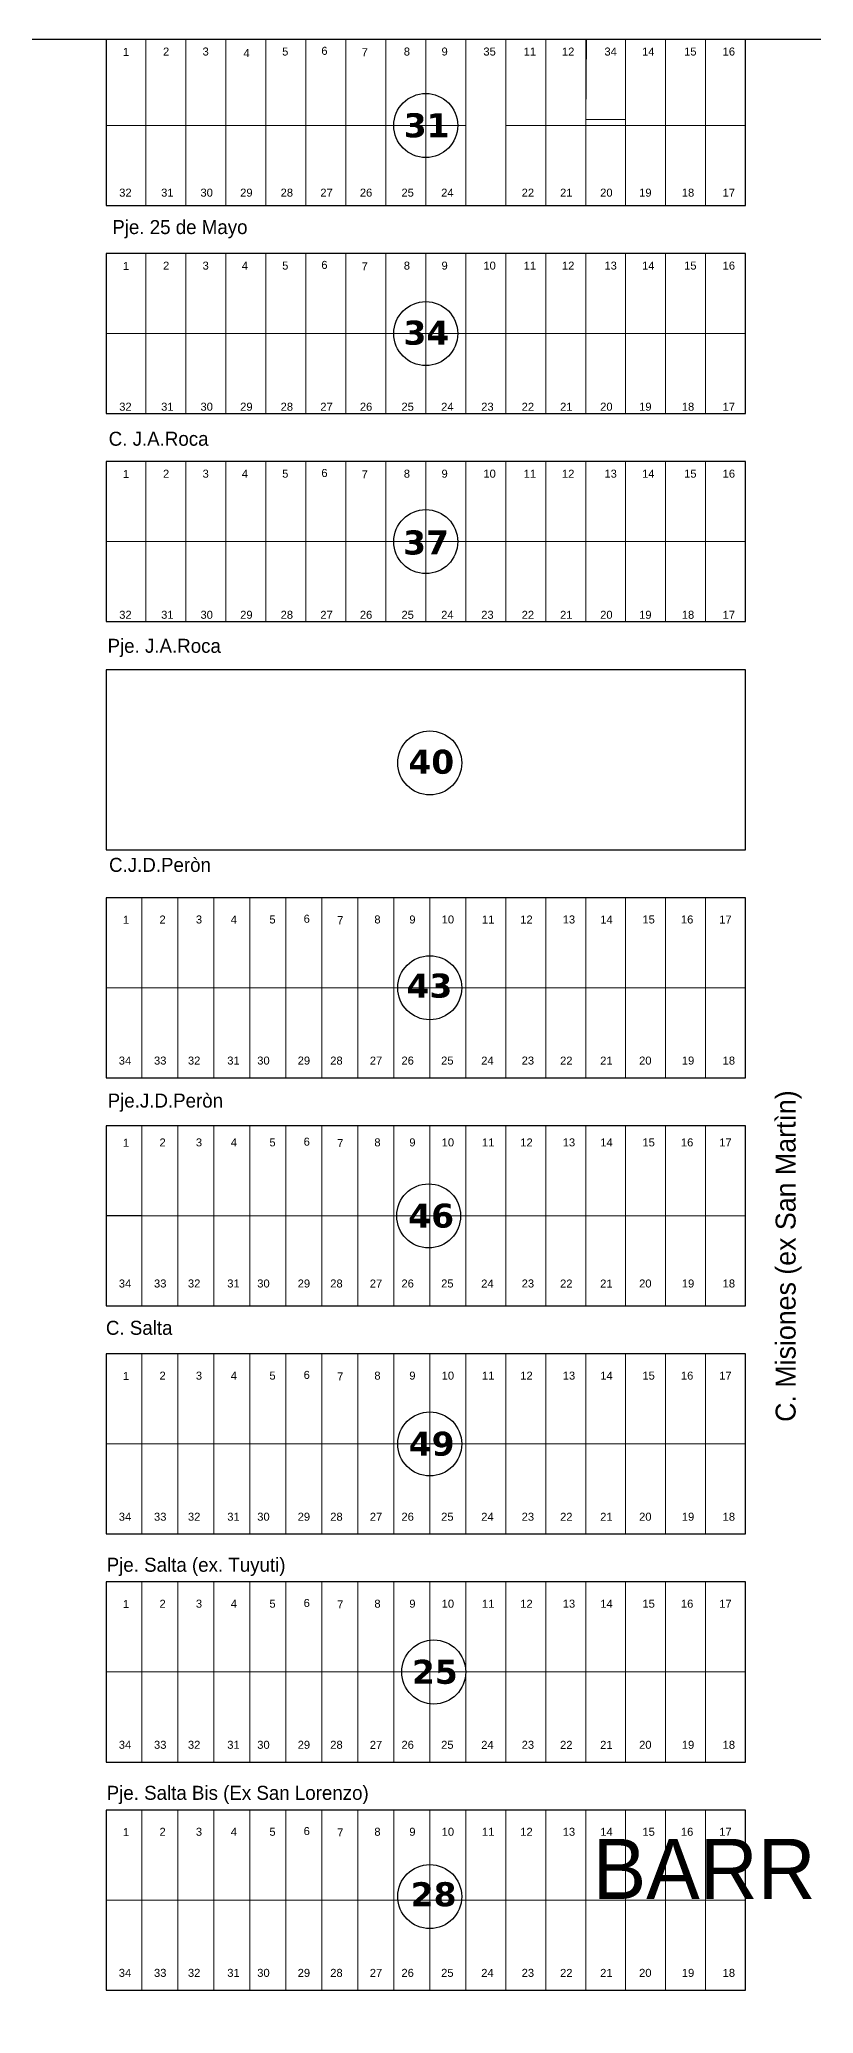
# Model space of a CAD drawing. Header units: millimetres. Extents: x 0 to 6558, y 60 to 10727.
# Drawn here: x 683.3 to 877, y 7906.8 to 8400.1 of the extents above; entities that cross this region are included whole.
import ezdxf

# ---------------------------------------------------------------- set-up
doc = ezdxf.new("R2010")
doc.units = ezdxf.units.MM
for name, color, linetype, lineweight in [('0 NOMBRE DE BARRIOS', 251, 'Continuous', 35), ('0 N° DE PARCELA', 255, 'Continuous', 25), ('0 SIG - PARCELAS', 252, 'Continuous', 18)]:
    doc.layers.add(name, color=color, linetype=linetype, lineweight=lineweight)
for name, color, linetype in [('0 NOMBRE DE CALLES', 255, 'Continuous'), ('0 N° DE MANZANA', 255, 'Continuous'), ('0 SIG - CHACRAS', 253, 'Continuous'), ('0 SIG - MANZANAS', 253, 'Continuous')]:
    doc.layers.add(name, color=color, linetype=linetype)
doc.styles.get("Standard").update_dxf_attribs({"font": 'arial.ttf'})
doc.styles.add('STYLE1', font='arial.ttf')

msp = doc.modelspace()

# ---------------------------------------------------------------- linework, layer by layer
at = {"layer": '0 N° DE MANZANA'}
for centre in [(779.979, 8378.605), (779.979, 8326.605), (779.979, 8274.605), (780.979, 8219.295), (780.979, 8163.105), (780.701, 8106.105), (780.979, 8049.105), (781.979, 7992.105), (780.979, 7935.977)]:
    msp.add_circle(centre, 8, dxfattribs=at)
at = {"layer": '0 SIG - CHACRAS'}
msp.add_lwpolyline([(199.979, 7425.105), (1179.979, 7425.105), (1179.979, 8400.105), (199.979, 8400.105)], close=True, dxfattribs=at)
at = {"layer": '0 SIG - MANZANAS'}
for p, q in [((859.979, 8400.105), (699.979, 8400.105)), ((708.979, 8106.105), (699.979, 8106.105)), ((708.979, 8106.105), (699.979, 8106.105))]:
    msp.add_line(p, q, dxfattribs=at)
for points in [[(859.979, 8400.105), (699.979, 8400.105), (699.979, 8358.605), (859.979, 8358.605)], [(699.979, 8306.605), (859.979, 8306.605), (859.979, 8346.605), (699.979, 8346.605)], [(699.979, 8254.605), (859.979, 8254.605), (859.979, 8294.605), (699.979, 8294.605)], [(699.979, 8197.605), (859.979, 8197.605), (859.979, 8242.605), (699.979, 8242.605)], [(699.979, 8140.605), (859.979, 8140.605), (859.979, 8185.605), (699.979, 8185.605)], [(699.979, 8083.605), (859.979, 8083.605), (859.979, 8128.605), (699.979, 8128.605)], [(699.979, 8026.605), (859.979, 8026.605), (859.979, 8071.605), (699.979, 8071.605)], [(699.979, 7969.605), (859.979, 7969.605), (859.979, 8014.605), (699.979, 8014.605)], [(699.979, 7912.605), (859.979, 7912.605), (859.979, 7957.605), (699.979, 7957.605)]]:
    msp.add_lwpolyline(points, close=True, dxfattribs=at)
at = {"layer": '0 SIG - PARCELAS'}
msp.add_line((699.979, 8106.105), (708.979, 8106.105), dxfattribs=at)
for points in [[(709.979, 8378.605), (699.979, 8378.605), (699.979, 8400.105), (709.979, 8400.105)], [(719.979, 8378.605), (709.979, 8378.605), (709.979, 8400.105), (719.979, 8400.105)], [(729.979, 8378.605), (719.979, 8378.605), (719.979, 8400.105), (729.979, 8400.105)], [(739.979, 8378.605), (729.979, 8378.605), (729.979, 8400.105), (739.979, 8400.105)], [(749.979, 8378.605), (739.979, 8378.605), (739.979, 8400.105), (749.979, 8400.105)], [(759.979, 8378.605), (749.979, 8378.605), (749.979, 8400.105), (759.979, 8400.105)], [(769.979, 8378.605), (759.979, 8378.605), (759.979, 8400.105), (769.979, 8400.105)], [(779.979, 8378.605), (769.979, 8378.605), (769.979, 8400.105), (779.979, 8400.105)], [(789.979, 8378.605), (779.979, 8378.605), (779.979, 8400.105), (789.979, 8400.105)], [(789.979, 8358.605), (799.979, 8358.605), (799.979, 8400.105), (789.979, 8400.105)], [(809.979, 8378.605), (799.979, 8378.605), (799.979, 8400.105), (809.979, 8400.105)], [(819.979, 8378.605), (809.979, 8378.605), (809.979, 8400.105), (819.979, 8400.105)], [(820.169, 8400.105), (829.979, 8400.105), (829.979, 8380.105), (819.979, 8380.105)], [(839.979, 8378.605), (829.979, 8378.605), (829.979, 8400.105), (839.979, 8400.105)], [(849.979, 8378.605), (839.979, 8378.605), (839.979, 8400.105), (849.979, 8400.105)], [(859.979, 8378.605), (849.979, 8378.605), (849.979, 8400.105), (859.979, 8400.105)], [(699.979, 8358.605), (709.979, 8358.605), (709.979, 8378.605), (699.979, 8378.605)], [(709.979, 8358.605), (719.979, 8358.605), (719.979, 8378.605), (709.979, 8378.605)], [(719.979, 8358.605), (729.979, 8358.605), (729.979, 8378.605), (719.979, 8378.605)], [(729.979, 8358.605), (739.979, 8358.605), (739.979, 8378.605), (729.979, 8378.605)], [(739.979, 8358.605), (749.979, 8358.605), (749.979, 8378.605), (739.979, 8378.605)], [(749.979, 8358.605), (759.979, 8358.605), (759.979, 8378.605), (749.979, 8378.605)], [(759.979, 8358.605), (769.979, 8358.605), (769.979, 8378.605), (759.979, 8378.605)], [(769.979, 8358.605), (779.979, 8358.605), (779.979, 8378.605), (769.979, 8378.605)], [(779.979, 8358.605), (789.979, 8358.605), (789.979, 8378.605), (779.979, 8378.605)], [(799.979, 8358.605), (809.979, 8358.605), (809.979, 8378.605), (799.979, 8378.605)], [(809.979, 8358.605), (819.979, 8358.605), (819.979, 8378.605), (809.979, 8378.605)], [(819.979, 8358.605), (829.979, 8358.605), (829.979, 8378.605), (819.979, 8378.605)], [(829.979, 8358.605), (839.979, 8358.605), (839.979, 8378.605), (829.979, 8378.605)], [(839.979, 8358.605), (849.979, 8358.605), (849.979, 8378.605), (839.979, 8378.605)], [(849.979, 8358.605), (859.979, 8358.605), (859.979, 8378.605), (849.979, 8378.605)], [(699.979, 8326.605), (709.979, 8326.605), (709.979, 8346.605), (699.979, 8346.605)], [(709.979, 8326.605), (719.979, 8326.605), (719.979, 8346.605), (709.979, 8346.605)], [(719.979, 8326.605), (729.979, 8326.605), (729.979, 8346.605), (719.979, 8346.605)], [(729.979, 8326.605), (739.979, 8326.605), (739.979, 8346.605), (729.979, 8346.605)], [(739.979, 8326.605), (749.979, 8326.605), (749.979, 8346.605), (739.979, 8346.605)], [(749.979, 8326.605), (759.979, 8326.605), (759.979, 8346.605), (749.979, 8346.605)], [(759.979, 8326.605), (769.979, 8326.605), (769.979, 8346.605), (759.979, 8346.605)], [(769.979, 8326.605), (779.979, 8326.605), (779.979, 8346.605), (769.979, 8346.605)], [(779.979, 8326.605), (789.979, 8326.605), (789.979, 8346.605), (779.979, 8346.605)], [(789.979, 8326.605), (799.979, 8326.605), (799.979, 8346.605), (789.979, 8346.605)], [(799.979, 8326.605), (809.979, 8326.605), (809.979, 8346.605), (799.979, 8346.605)], [(809.979, 8326.605), (819.979, 8326.605), (819.979, 8346.605), (809.979, 8346.605)], [(819.979, 8326.605), (829.979, 8326.605), (829.979, 8346.605), (819.979, 8346.605)], [(829.979, 8326.605), (839.979, 8326.605), (839.979, 8346.605), (829.979, 8346.605)], [(839.979, 8326.605), (849.979, 8326.605), (849.979, 8346.605), (839.979, 8346.605)], [(849.979, 8326.605), (859.979, 8326.605), (859.979, 8346.605), (849.979, 8346.605)], [(699.979, 8306.605), (709.979, 8306.605), (709.979, 8326.605), (699.979, 8326.605)], [(709.979, 8306.605), (719.979, 8306.605), (719.979, 8326.605), (709.979, 8326.605)], [(719.979, 8306.605), (729.979, 8306.605), (729.979, 8326.605), (719.979, 8326.605)], [(729.979, 8306.605), (739.979, 8306.605), (739.979, 8326.605), (729.979, 8326.605)], [(739.979, 8306.605), (749.979, 8306.605), (749.979, 8326.605), (739.979, 8326.605)], [(749.979, 8306.605), (759.979, 8306.605), (759.979, 8326.605), (749.979, 8326.605)], [(759.979, 8306.605), (769.979, 8306.605), (769.979, 8326.605), (759.979, 8326.605)], [(769.979, 8306.605), (779.979, 8306.605), (779.979, 8326.605), (769.979, 8326.605)], [(779.979, 8306.605), (789.979, 8306.605), (789.979, 8326.605), (779.979, 8326.605)], [(789.979, 8306.605), (799.979, 8306.605), (799.979, 8326.605), (789.979, 8326.605)], [(799.979, 8306.605), (809.979, 8306.605), (809.979, 8326.605), (799.979, 8326.605)], [(809.979, 8306.605), (819.979, 8306.605), (819.979, 8326.605), (809.979, 8326.605)], [(819.979, 8306.605), (829.979, 8306.605), (829.979, 8326.605), (819.979, 8326.605)], [(829.979, 8306.605), (839.979, 8306.605), (839.979, 8326.605), (829.979, 8326.605)], [(839.979, 8306.605), (849.979, 8306.605), (849.979, 8326.605), (839.979, 8326.605)], [(849.979, 8306.605), (859.979, 8306.605), (859.979, 8326.605), (849.979, 8326.605)], [(699.979, 8274.605), (709.979, 8274.605), (709.979, 8294.605), (699.979, 8294.605)], [(709.979, 8274.605), (719.979, 8274.605), (719.979, 8294.605), (709.979, 8294.605)], [(719.979, 8274.605), (729.979, 8274.605), (729.979, 8294.605), (719.979, 8294.605)], [(729.979, 8274.605), (739.979, 8274.605), (739.979, 8294.605), (729.979, 8294.605)], [(739.979, 8274.605), (749.979, 8274.605), (749.979, 8294.605), (739.979, 8294.605)], [(749.979, 8274.605), (759.979, 8274.605), (759.979, 8294.605), (749.979, 8294.605)], [(759.979, 8274.605), (769.979, 8274.605), (769.979, 8294.605), (759.979, 8294.605)], [(769.979, 8274.605), (779.979, 8274.605), (779.979, 8294.605), (769.979, 8294.605)], [(779.979, 8274.605), (789.979, 8274.605), (789.979, 8294.605), (779.979, 8294.605)], [(789.979, 8274.605), (799.979, 8274.605), (799.979, 8294.605), (789.979, 8294.605)], [(799.979, 8274.605), (809.979, 8274.605), (809.979, 8294.605), (799.979, 8294.605)], [(809.979, 8274.605), (819.979, 8274.605), (819.979, 8294.605), (809.979, 8294.605)], [(819.979, 8274.605), (829.979, 8274.605), (829.979, 8294.605), (819.979, 8294.605)], [(829.979, 8274.605), (839.979, 8274.605), (839.979, 8294.605), (829.979, 8294.605)], [(839.979, 8274.605), (849.979, 8274.605), (849.979, 8294.605), (839.979, 8294.605)], [(849.979, 8274.605), (859.979, 8274.605), (859.979, 8294.605), (849.979, 8294.605)], [(699.979, 8254.605), (709.979, 8254.605), (709.979, 8274.605), (699.979, 8274.605)], [(709.979, 8254.605), (719.979, 8254.605), (719.979, 8274.605), (709.979, 8274.605)], [(719.979, 8254.605), (729.979, 8254.605), (729.979, 8274.605), (719.979, 8274.605)], [(729.979, 8254.605), (739.979, 8254.605), (739.979, 8274.605), (729.979, 8274.605)], [(739.979, 8254.605), (749.979, 8254.605), (749.979, 8274.605), (739.979, 8274.605)], [(749.979, 8254.605), (759.979, 8254.605), (759.979, 8274.605), (749.979, 8274.605)], [(759.979, 8254.605), (769.979, 8254.605), (769.979, 8274.605), (759.979, 8274.605)], [(769.979, 8254.605), (779.979, 8254.605), (779.979, 8274.605), (769.979, 8274.605)], [(779.979, 8254.605), (789.979, 8254.605), (789.979, 8274.605), (779.979, 8274.605)], [(789.979, 8254.605), (799.979, 8254.605), (799.979, 8274.605), (789.979, 8274.605)], [(799.979, 8254.605), (809.979, 8254.605), (809.979, 8274.605), (799.979, 8274.605)], [(809.979, 8254.605), (819.979, 8254.605), (819.979, 8274.605), (809.979, 8274.605)], [(819.979, 8254.605), (829.979, 8254.605), (829.979, 8274.605), (819.979, 8274.605)], [(829.979, 8254.605), (839.979, 8254.605), (839.979, 8274.605), (829.979, 8274.605)], [(839.979, 8254.605), (849.979, 8254.605), (849.979, 8274.605), (839.979, 8274.605)], [(849.979, 8254.605), (859.979, 8254.605), (859.979, 8274.605), (849.979, 8274.605)], [(699.979, 8197.605), (859.979, 8197.605), (859.979, 8242.605), (699.979, 8242.605)], [(699.979, 8163.105), (708.979, 8163.105), (708.979, 8185.605), (699.979, 8185.605)], [(708.979, 8163.105), (717.979, 8163.105), (717.979, 8185.605), (708.979, 8185.605)], [(717.979, 8163.105), (726.979, 8163.105), (726.979, 8185.605), (717.979, 8185.605)], [(726.979, 8163.105), (735.979, 8163.105), (735.979, 8185.605), (726.979, 8185.605)], [(735.979, 8163.105), (744.979, 8163.105), (744.979, 8185.605), (735.979, 8185.605)], [(744.979, 8163.105), (753.979, 8163.105), (753.979, 8185.605), (744.979, 8185.605)], [(753.979, 8163.105), (762.979, 8163.105), (762.979, 8185.605), (753.979, 8185.605)], [(762.979, 8163.105), (771.979, 8163.105), (771.979, 8185.605), (762.979, 8185.605)], [(771.979, 8163.105), (780.979, 8163.105), (780.979, 8185.605), (771.979, 8185.605)], [(780.979, 8163.105), (789.979, 8163.105), (789.979, 8185.605), (780.979, 8185.605)], [(789.979, 8163.105), (799.979, 8163.105), (799.979, 8185.605), (789.979, 8185.605)], [(799.979, 8163.105), (809.979, 8163.105), (809.979, 8185.605), (799.979, 8185.605)], [(809.979, 8163.105), (819.979, 8163.105), (819.979, 8185.605), (809.979, 8185.605)], [(819.979, 8163.105), (829.979, 8163.105), (829.979, 8185.605), (819.979, 8185.605)], [(829.979, 8163.105), (839.979, 8163.105), (839.979, 8185.605), (829.979, 8185.605)], [(839.979, 8163.105), (849.979, 8163.105), (849.979, 8185.605), (839.979, 8185.605)], [(849.979, 8163.105), (859.979, 8163.105), (859.979, 8185.605), (849.979, 8185.605)], [(699.979, 8140.605), (708.979, 8140.605), (708.979, 8163.105), (699.979, 8163.105)], [(708.979, 8140.605), (717.979, 8140.605), (717.979, 8163.105), (708.979, 8163.105)], [(717.979, 8140.605), (726.979, 8140.605), (726.979, 8163.105), (717.979, 8163.105)], [(726.979, 8140.605), (735.979, 8140.605), (735.979, 8163.105), (726.979, 8163.105)], [(735.979, 8140.605), (744.979, 8140.605), (744.979, 8163.105), (735.979, 8163.105)], [(744.979, 8140.605), (753.979, 8140.605), (753.979, 8163.105), (744.979, 8163.105)], [(753.979, 8140.605), (762.979, 8140.605), (762.979, 8163.105), (753.979, 8163.105)], [(762.979, 8140.605), (771.979, 8140.605), (771.979, 8163.105), (762.979, 8163.105)], [(771.979, 8140.605), (780.979, 8140.605), (780.979, 8163.105), (771.979, 8163.105)], [(780.979, 8140.605), (789.979, 8140.605), (789.979, 8163.105), (780.979, 8163.105)], [(789.979, 8140.605), (799.979, 8140.605), (799.979, 8163.105), (789.979, 8163.105)], [(799.979, 8140.605), (809.979, 8140.605), (809.979, 8163.105), (799.979, 8163.105)], [(809.979, 8140.605), (819.979, 8140.605), (819.979, 8163.105), (809.979, 8163.105)], [(819.979, 8140.605), (829.979, 8140.605), (829.979, 8163.105), (819.979, 8163.105)], [(829.979, 8140.605), (839.979, 8140.605), (839.979, 8163.105), (829.979, 8163.105)], [(839.979, 8140.605), (849.979, 8140.605), (849.979, 8163.105), (839.979, 8163.105)], [(849.979, 8140.605), (859.979, 8140.605), (859.979, 8163.105), (849.979, 8163.105)], [(708.979, 8106.105), (717.979, 8106.105), (717.979, 8128.605), (708.979, 8128.605)], [(717.979, 8106.105), (726.979, 8106.105), (726.979, 8128.605), (717.979, 8128.605)], [(726.979, 8106.105), (735.979, 8106.105), (735.979, 8128.605), (726.979, 8128.605)], [(735.979, 8106.105), (744.979, 8106.105), (744.979, 8128.605), (735.979, 8128.605)], [(744.979, 8106.105), (753.979, 8106.105), (753.979, 8128.605), (744.979, 8128.605)], [(753.979, 8106.105), (762.979, 8106.105), (762.979, 8128.605), (753.979, 8128.605)], [(762.979, 8106.105), (771.979, 8106.105), (771.979, 8128.605), (762.979, 8128.605)], [(771.979, 8106.105), (780.979, 8106.105), (780.979, 8128.605), (771.979, 8128.605)], [(780.979, 8106.105), (789.979, 8106.105), (789.979, 8128.605), (780.979, 8128.605)], [(789.979, 8106.105), (799.979, 8106.105), (799.979, 8128.605), (789.979, 8128.605)], [(799.979, 8106.105), (809.979, 8106.105), (809.979, 8128.605), (799.979, 8128.605)], [(809.979, 8106.105), (819.979, 8106.105), (819.979, 8128.605), (809.979, 8128.605)], [(819.979, 8106.105), (829.979, 8106.105), (829.979, 8128.605), (819.979, 8128.605)], [(829.979, 8106.105), (839.979, 8106.105), (839.979, 8128.605), (829.979, 8128.605)], [(839.979, 8106.105), (849.979, 8106.105), (849.979, 8128.605), (839.979, 8128.605)], [(849.979, 8106.105), (859.979, 8106.105), (859.979, 8128.605), (849.979, 8128.605)], [(699.979, 8083.605), (708.979, 8083.605), (708.979, 8106.105), (699.979, 8106.105)], [(708.979, 8083.605), (717.979, 8083.605), (717.979, 8106.105), (708.979, 8106.105)], [(717.979, 8083.605), (726.979, 8083.605), (726.979, 8106.105), (717.979, 8106.105)], [(726.979, 8083.605), (735.979, 8083.605), (735.979, 8106.105), (726.979, 8106.105)], [(735.979, 8083.605), (744.979, 8083.605), (744.979, 8106.105), (735.979, 8106.105)], [(744.979, 8083.605), (753.979, 8083.605), (753.979, 8106.105), (744.979, 8106.105)], [(753.979, 8083.605), (762.979, 8083.605), (762.979, 8106.105), (753.979, 8106.105)], [(762.979, 8083.605), (771.979, 8083.605), (771.979, 8106.105), (762.979, 8106.105)], [(771.979, 8083.605), (780.979, 8083.605), (780.979, 8106.105), (771.979, 8106.105)], [(780.979, 8083.605), (789.979, 8083.605), (789.979, 8106.105), (780.979, 8106.105)], [(789.979, 8083.605), (799.979, 8083.605), (799.979, 8106.105), (789.979, 8106.105)], [(799.979, 8083.605), (809.979, 8083.605), (809.979, 8106.105), (799.979, 8106.105)], [(809.979, 8083.605), (819.979, 8083.605), (819.979, 8106.105), (809.979, 8106.105)], [(819.979, 8083.605), (829.979, 8083.605), (829.979, 8106.105), (819.979, 8106.105)], [(829.979, 8083.605), (839.979, 8083.605), (839.979, 8106.105), (829.979, 8106.105)], [(839.979, 8083.605), (849.979, 8083.605), (849.979, 8106.105), (839.979, 8106.105)], [(849.979, 8083.605), (859.979, 8083.605), (859.979, 8106.105), (849.979, 8106.105)], [(699.979, 8049.105), (708.979, 8049.105), (708.979, 8071.605), (699.979, 8071.605)], [(708.979, 8049.105), (717.979, 8049.105), (717.979, 8071.605), (708.979, 8071.605)], [(717.979, 8049.105), (726.979, 8049.105), (726.979, 8071.605), (717.979, 8071.605)], [(726.979, 8049.105), (735.979, 8049.105), (735.979, 8071.605), (726.979, 8071.605)], [(735.979, 8049.105), (744.979, 8049.105), (744.979, 8071.605), (735.979, 8071.605)], [(744.979, 8049.105), (753.979, 8049.105), (753.979, 8071.605), (744.979, 8071.605)], [(753.979, 8049.105), (762.979, 8049.105), (762.979, 8071.605), (753.979, 8071.605)], [(762.979, 8049.105), (771.979, 8049.105), (771.979, 8071.605), (762.979, 8071.605)], [(771.979, 8049.105), (780.979, 8049.105), (780.979, 8071.605), (771.979, 8071.605)], [(780.979, 8049.105), (789.979, 8049.105), (789.979, 8071.605), (780.979, 8071.605)], [(789.979, 8049.105), (799.979, 8049.105), (799.979, 8071.605), (789.979, 8071.605)], [(799.979, 8049.105), (809.979, 8049.105), (809.979, 8071.605), (799.979, 8071.605)], [(809.979, 8049.105), (819.979, 8049.105), (819.979, 8071.605), (809.979, 8071.605)], [(819.979, 8049.105), (829.979, 8049.105), (829.979, 8071.605), (819.979, 8071.605)], [(829.979, 8049.105), (839.979, 8049.105), (839.979, 8071.605), (829.979, 8071.605)], [(839.979, 8049.105), (849.979, 8049.105), (849.979, 8071.605), (839.979, 8071.605)], [(849.979, 8049.105), (859.979, 8049.105), (859.979, 8071.605), (849.979, 8071.605)], [(699.979, 8026.605), (708.979, 8026.605), (708.979, 8049.105), (699.979, 8049.105)], [(708.979, 8026.605), (717.979, 8026.605), (717.979, 8049.105), (708.979, 8049.105)], [(717.979, 8026.605), (726.979, 8026.605), (726.979, 8049.105), (717.979, 8049.105)], [(726.979, 8026.605), (735.979, 8026.605), (735.979, 8049.105), (726.979, 8049.105)], [(735.979, 8026.605), (744.979, 8026.605), (744.979, 8049.105), (735.979, 8049.105)], [(744.979, 8026.605), (753.979, 8026.605), (753.979, 8049.105), (744.979, 8049.105)], [(753.979, 8026.605), (762.979, 8026.605), (762.979, 8049.105), (753.979, 8049.105)], [(762.979, 8026.605), (771.979, 8026.605), (771.979, 8049.105), (762.979, 8049.105)], [(771.979, 8026.605), (780.979, 8026.605), (780.979, 8049.105), (771.979, 8049.105)], [(780.979, 8026.605), (789.979, 8026.605), (789.979, 8049.105), (780.979, 8049.105)], [(789.979, 8026.605), (799.979, 8026.605), (799.979, 8049.105), (789.979, 8049.105)], [(799.979, 8026.605), (809.979, 8026.605), (809.979, 8049.105), (799.979, 8049.105)], [(809.979, 8026.605), (819.979, 8026.605), (819.979, 8049.105), (809.979, 8049.105)], [(819.979, 8026.605), (829.979, 8026.605), (829.979, 8049.105), (819.979, 8049.105)], [(829.979, 8026.605), (839.979, 8026.605), (839.979, 8049.105), (829.979, 8049.105)], [(839.979, 8026.605), (849.979, 8026.605), (849.979, 8049.105), (839.979, 8049.105)], [(849.979, 8026.605), (859.979, 8026.605), (859.979, 8049.105), (849.979, 8049.105)], [(699.979, 7992.105), (708.979, 7992.105), (708.979, 8014.605), (699.979, 8014.605)], [(708.979, 7992.105), (717.979, 7992.105), (717.979, 8014.605), (708.979, 8014.605)], [(717.979, 7992.105), (726.979, 7992.105), (726.979, 8014.605), (717.979, 8014.605)], [(726.979, 7992.105), (735.979, 7992.105), (735.979, 8014.605), (726.979, 8014.605)], [(735.979, 7992.105), (744.979, 7992.105), (744.979, 8014.605), (735.979, 8014.605)], [(744.979, 7992.105), (753.979, 7992.105), (753.979, 8014.605), (744.979, 8014.605)], [(753.979, 7992.105), (762.979, 7992.105), (762.979, 8014.605), (753.979, 8014.605)], [(762.979, 7992.105), (771.979, 7992.105), (771.979, 8014.605), (762.979, 8014.605)], [(771.979, 7992.105), (780.979, 7992.105), (780.979, 8014.605), (771.979, 8014.605)], [(780.979, 7992.105), (789.979, 7992.105), (789.979, 8014.605), (780.979, 8014.605)], [(789.979, 7992.105), (799.979, 7992.105), (799.979, 8014.605), (789.979, 8014.605)], [(799.979, 7992.105), (809.979, 7992.105), (809.979, 8014.605), (799.979, 8014.605)], [(809.979, 7992.105), (819.979, 7992.105), (819.979, 8014.605), (809.979, 8014.605)], [(819.979, 7992.105), (829.979, 7992.105), (829.979, 8014.605), (819.979, 8014.605)], [(829.979, 7992.105), (839.979, 7992.105), (839.979, 8014.605), (829.979, 8014.605)], [(839.979, 7992.105), (849.979, 7992.105), (849.979, 8014.605), (839.979, 8014.605)], [(849.979, 7992.105), (859.979, 7992.105), (859.979, 8014.605), (849.979, 8014.605)], [(699.979, 7969.605), (708.979, 7969.605), (708.979, 7992.105), (699.979, 7992.105)], [(708.979, 7969.605), (717.979, 7969.605), (717.979, 7992.105), (708.979, 7992.105)], [(717.979, 7969.605), (726.979, 7969.605), (726.979, 7992.105), (717.979, 7992.105)], [(726.979, 7969.605), (735.979, 7969.605), (735.979, 7992.105), (726.979, 7992.105)], [(735.979, 7969.605), (744.979, 7969.605), (744.979, 7992.105), (735.979, 7992.105)], [(744.979, 7969.605), (753.979, 7969.605), (753.979, 7992.105), (744.979, 7992.105)], [(753.979, 7969.605), (762.979, 7969.605), (762.979, 7992.105), (753.979, 7992.105)], [(762.979, 7969.605), (771.979, 7969.605), (771.979, 7992.105), (762.979, 7992.105)], [(771.979, 7969.605), (780.979, 7969.605), (780.979, 7992.105), (771.979, 7992.105)], [(780.979, 7969.605), (789.979, 7969.605), (789.979, 7992.105), (780.979, 7992.105)], [(789.979, 7969.605), (799.979, 7969.605), (799.979, 7992.105), (789.979, 7992.105)], [(799.979, 7969.605), (809.979, 7969.605), (809.979, 7992.105), (799.979, 7992.105)], [(809.979, 7969.605), (819.979, 7969.605), (819.979, 7992.105), (809.979, 7992.105)], [(819.979, 7969.605), (829.979, 7969.605), (829.979, 7992.105), (819.979, 7992.105)], [(829.979, 7969.605), (839.979, 7969.605), (839.979, 7992.105), (829.979, 7992.105)], [(839.979, 7969.605), (849.979, 7969.605), (849.979, 7992.105), (839.979, 7992.105)], [(849.979, 7969.605), (859.979, 7969.605), (859.979, 7992.105), (849.979, 7992.105)], [(699.979, 7935.105), (708.979, 7935.105), (708.979, 7957.605), (699.979, 7957.605)], [(708.979, 7935.105), (717.979, 7935.105), (717.979, 7957.605), (708.979, 7957.605)], [(717.979, 7935.105), (726.979, 7935.105), (726.979, 7957.605), (717.979, 7957.605)], [(726.979, 7935.105), (735.979, 7935.105), (735.979, 7957.605), (726.979, 7957.605)], [(735.979, 7935.105), (744.979, 7935.105), (744.979, 7957.605), (735.979, 7957.605)], [(744.979, 7935.105), (753.979, 7935.105), (753.979, 7957.605), (744.979, 7957.605)], [(753.979, 7935.105), (762.979, 7935.105), (762.979, 7957.605), (753.979, 7957.605)], [(762.979, 7935.105), (771.979, 7935.105), (771.979, 7957.605), (762.979, 7957.605)], [(771.979, 7935.105), (780.979, 7935.105), (780.979, 7957.605), (771.979, 7957.605)], [(780.979, 7935.105), (789.979, 7935.105), (789.979, 7957.605), (780.979, 7957.605)], [(789.979, 7935.105), (799.979, 7935.105), (799.979, 7957.605), (789.979, 7957.605)], [(799.979, 7935.105), (809.979, 7935.105), (809.979, 7957.605), (799.979, 7957.605)], [(809.979, 7935.105), (819.979, 7935.105), (819.979, 7957.605), (809.979, 7957.605)], [(819.979, 7935.105), (829.979, 7935.105), (829.979, 7957.605), (819.979, 7957.605)], [(829.979, 7935.105), (839.979, 7935.105), (839.979, 7957.605), (829.979, 7957.605)], [(839.979, 7935.105), (849.979, 7935.105), (849.979, 7957.605), (839.979, 7957.605)], [(849.979, 7935.105), (859.979, 7935.105), (859.979, 7957.605), (849.979, 7957.605)], [(699.979, 7912.605), (708.979, 7912.605), (708.979, 7935.105), (699.979, 7935.105)], [(708.979, 7912.605), (717.979, 7912.605), (717.979, 7935.105), (708.979, 7935.105)], [(717.979, 7912.605), (726.979, 7912.605), (726.979, 7935.105), (717.979, 7935.105)], [(726.979, 7912.605), (735.979, 7912.605), (735.979, 7935.105), (726.979, 7935.105)], [(735.979, 7912.605), (744.979, 7912.605), (744.979, 7935.105), (735.979, 7935.105)], [(744.979, 7912.605), (753.979, 7912.605), (753.979, 7935.105), (744.979, 7935.105)], [(753.979, 7912.605), (762.979, 7912.605), (762.979, 7935.105), (753.979, 7935.105)], [(762.979, 7912.605), (771.979, 7912.605), (771.979, 7935.105), (762.979, 7935.105)], [(771.979, 7912.605), (780.979, 7912.605), (780.979, 7935.105), (771.979, 7935.105)], [(780.979, 7912.605), (789.979, 7912.605), (789.979, 7935.105), (780.979, 7935.105)], [(789.979, 7912.605), (799.979, 7912.605), (799.979, 7935.105), (789.979, 7935.105)], [(799.979, 7912.605), (809.979, 7912.605), (809.979, 7935.105), (799.979, 7935.105)], [(809.979, 7912.605), (819.979, 7912.605), (819.979, 7935.105), (809.979, 7935.105)], [(819.979, 7912.605), (829.979, 7912.605), (829.979, 7935.105), (819.979, 7935.105)], [(829.979, 7912.605), (839.979, 7912.605), (839.979, 7935.105), (829.979, 7935.105)], [(839.979, 7912.605), (849.979, 7912.605), (849.979, 7935.105), (839.979, 7935.105)], [(849.979, 7912.605), (859.979, 7912.605), (859.979, 7935.105), (849.979, 7935.105)]]:
    msp.add_lwpolyline(points, close=True, dxfattribs=at)

# ---------------------------------------------------------------- texts
at = {"layer": '0 NOMBRE DE BARRIOS', "linetype": 'Continuous', "lineweight": 25, "insert": (945.465, 7942.786), "char_height": 15, "width": 338.88889, "attachment_point": 5}
msp.add_mtext('{\\fBankGothic Lt BT|b0|i0|c0|p34;BARRIO INDEPENDENCIA}', dxfattribs=at)
at = {"layer": '0 NOMBRE DE CALLES', "attachment_point": 4}
for s, insert, char_height, width in [('\\pt7;{\\fBankGothic Lt BT|b0|i0|c0|p34;Pje. 25 de Mayo}', (701.552, 8352.695), 3.5, 783.33333), ('\\pt7;{\\fBankGothic Lt BT|b0|i0|c0|p34;C. J.A.Roca}', (700.653, 8300.294), 3.5, 783.33333), ('\\pt7;{\\fBankGothic Lt BT|b0|i0|c0|p34;Pje. J.A.Roca}', (700.364, 8248.038), 3.5, 783.33333), ('\\pt20;{\\fVerdana|b0|i0|c0|p34;^I\\fBankGothic Lt BT|b0|i0|c0|p34;\\H0.35x;C.J.D.Peròn}', (680.739, 8193.801), 10, 783.33333), ('\\pt7;{\\fBankGothic Lt BT|b0|i0|c0|p34;Pje.J.D.Peròn}', (700.385, 8134.387), 3.5, 783.33333), ('\\pt7;{\\fBankGothic Lt BT|b0|i0|c0|p34;C. Salta}', (699.955, 8078.099), 3.5, 783.33333), ('\\pt7;{\\fBankGothic Lt BT|b0|i0|c0|p34;Pje. Salta (ex. Tuyuti)}', (700.146, 8018.378), 3.5, 81.93621), ('\\pt7;{\\fBankGothic Lt BT|b0|i0|c0|p34;Pje. Salta Bis (Ex San Lorenzo)}', (700.146, 7961.378), 3.5, 783.33333)]:
    msp.add_mtext(s, dxfattribs=dict(at, insert=insert, char_height=char_height, width=width))
at = {"layer": '0 NOMBRE DE CALLES', "insert": (870.756, 8054.62), "char_height": 5, "width": 783.33333, "attachment_point": 4, "rotation": 90}
msp.add_mtext('\\pt10;{\\fBankGothic Lt BT|b0|i0|c0|p34;C. Misiones (ex San Martìn)}', dxfattribs=at)
at = {"layer": '0 N° DE MANZANA', "char_height": 6, "attachment_point": 4}
for s, insert in [('{\\fVerdana|b1|i0|c0|p34;31}', (774.466, 8378.605)), ('{\\fVerdana|b1|i0|c0|p34;34}', (774.401, 8326.775)), ('{\\fVerdana|b1|i0|c0|p34;37}', (774.304, 8274.339)), ('{\\fVerdana|b1|i0|c0|p34;40}', (775.631, 8219.547)), ('{\\fVerdana|b1|i0|c0|p34;43}', (775.141, 8163.59)), ('{\\fVerdana|b1|i0|c0|p34;46}', (775.6, 8106.105)), ('{\\fVerdana|b1|i0|c0|p34;49}', (775.724, 8049.105)), ('{\\fVerdana|b1|i0|c0|p34;25}', (776.521, 7992.105)), ('{\\fVerdana|b1|i0|c0|p34;28}', (776.224, 7936.506))]:
    msp.add_mtext(s, dxfattribs=dict(at, insert=insert))
at = {"layer": '0 N° DE PARCELA', "char_height": 2, "attachment_point": 4, "style": 'STYLE1'}
for s, insert in [('1', (704.22, 8397.012)), ('2', (714.243, 8397.078)), ('3', (724.134, 8397.078)), ('4', (734.343, 8396.686)), ('5', (744.047, 8397.078)), ('6', (753.853, 8397.254)), ('7', (763.922, 8396.917)), ('8', (774.479, 8397.078)), ('9', (783.917, 8397.078)), ('35', (794.389, 8397.078)), ('11', (804.468, 8397.078)), ('{\\fArial|b0|i0|c238|p34;12}', (814.049, 8397.078)), ('34', (824.673, 8397.078)), ('14', (834.083, 8397.078)), ('15', (844.606, 8397.078)), ('16', (854.246, 8397.078)), ('32', (703.278, 8361.814)), ('31', (713.772, 8361.814)), ('30', (723.611, 8361.814)), ('29', (733.543, 8361.814)), ('28', (743.662, 8361.814)), ('27', (753.594, 8361.814)), ('26', (763.49, 8361.814)), ('25', (773.89, 8361.814)), ('24', (783.822, 8361.814)), ('22', (803.968, 8361.814)), ('21', (813.581, 8361.814)), ('20', (823.607, 8361.814)), ('{\\fArial|b0|i0|c238|p34;1}9', (833.351, 8361.814)), ('{\\fArial|b0|i0|c238|p34;1}8', (844.033, 8361.814)), ('17', (854.246, 8361.814)), ('1', (704.22, 8343.512)), ('2', (714.243, 8343.578)), ('3', (724.134, 8343.578)), ('4', (733.951, 8343.578)), ('5', (744.047, 8343.578)), ('6', (753.853, 8343.754)), ('7', (763.922, 8343.417)), ('8', (774.479, 8343.578)), ('9', (783.917, 8343.578)), ('10', (794.389, 8343.578)), ('11', (804.468, 8343.578)), ('{\\fArial|b0|i0|c238|p34;12}', (814.049, 8343.578)), ('13', (824.673, 8343.578)), ('14', (834.083, 8343.578)), ('15', (844.606, 8343.578)), ('16', (854.246, 8343.578)), ('32', (703.278, 8308.314)), ('31', (713.772, 8308.314)), ('30', (723.611, 8308.314)), ('29', (733.543, 8308.314)), ('28', (743.662, 8308.314)), ('27', (753.594, 8308.314)), ('26', (763.49, 8308.314)), ('25', (773.89, 8308.314)), ('24', (783.822, 8308.314)), ('23', (793.848, 8308.314)), ('22', (803.968, 8308.314)), ('21', (813.581, 8308.314)), ('20', (823.607, 8308.314)), ('{\\fArial|b0|i0|c238|p34;1}9', (833.351, 8308.314)), ('{\\fArial|b0|i0|c238|p34;1}8', (844.033, 8308.314)), ('17', (854.246, 8308.314)), ('1', (704.22, 8291.512)), ('2', (714.243, 8291.578)), ('3', (724.134, 8291.578)), ('4', (733.951, 8291.578)), ('5', (744.047, 8291.578)), ('6', (753.853, 8291.754)), ('7', (763.922, 8291.417)), ('8', (774.479, 8291.578)), ('9', (783.917, 8291.578)), ('10', (794.389, 8291.578)), ('11', (804.468, 8291.578)), ('{\\fArial|b0|i0|c238|p34;12}', (814.049, 8291.578)), ('13', (824.673, 8291.578)), ('14', (834.083, 8291.578)), ('15', (844.606, 8291.578)), ('16', (854.246, 8291.578)), ('32', (703.278, 8256.314)), ('31', (713.772, 8256.314)), ('30', (723.611, 8256.314)), ('29', (733.543, 8256.314)), ('28', (743.662, 8256.314)), ('27', (753.594, 8256.314)), ('26', (763.49, 8256.314)), ('25', (773.89, 8256.314)), ('24', (783.822, 8256.314)), ('23', (793.848, 8256.314)), ('22', (803.968, 8256.314)), ('21', (813.581, 8256.314)), ('20', (823.607, 8256.314)), ('{\\fArial|b0|i0|c238|p34;1}9', (833.351, 8256.314)), ('{\\fArial|b0|i0|c238|p34;1}8', (844.033, 8256.314)), ('17', (854.246, 8256.314)), ('1', (704.22, 8180.098)), ('2', (713.355, 8180.163)), ('3', (722.457, 8180.163)), ('4', (731.19, 8180.163)), ('5', (740.856, 8180.163)), ('6', (749.416, 8180.34)), ('7', (757.809, 8180.003)), ('8', (767.112, 8180.163)), ('9', (775.856, 8180.163)), ('10', (783.954, 8180.163)), ('11', (794.033, 8180.163)), ('12', (803.614, 8180.163)), ('13', (814.238, 8180.163)), ('14', (823.648, 8180.163)), ('15', (834.171, 8180.163)), ('16', (843.811, 8180.163)), ('{\\fArial|b0|i0|c238|p34;1}7', (853.393, 8180.163)), ('{\\fArial|b0|i0|c238|p34;3}4', (703.173, 8144.899)), ('33', (711.986, 8144.899)), ('{\\fArial|b0|i0|c238|p34;3}2', (720.474, 8144.899)), ('{\\fArial|b0|i0|c238|p34;3}1', (730.313, 8144.899)), ('30', (737.812, 8144.899)), ('{\\fArial|b0|i0|c238|p34;2}9', (747.932, 8144.899)), ('{\\fArial|b0|i0|c238|p34;2}8', (756.077, 8144.899)), ('{\\fArial|b0|i0|c238|p34;2}7', (765.973, 8144.899)), ('{\\fArial|b0|i0|c238|p34;2}6', (773.89, 8144.899)), ('25', (783.822, 8144.899)), ('{\\fArial|b0|i0|c238|p34;2}4', (793.848, 8144.899)), ('{\\fArial|b0|i0|c238|p34;2}3', (803.968, 8144.899)), ('22', (813.581, 8144.899)), ('21', (823.607, 8144.899)), ('20', (833.351, 8144.899)), ('{\\fArial|b0|i0|c238|p34;1}9', (844.033, 8144.899)), ('{\\fArial|b0|i0|c238|p34;1}8', (854.246, 8144.899)), ('6', (749.416, 8124.628)), ('1', (704.22, 8124.386)), ('2', (713.355, 8124.451)), ('3', (722.457, 8124.451)), ('4', (731.19, 8124.451)), ('5', (740.856, 8124.451)), ('7', (757.809, 8124.291)), ('8', (767.112, 8124.451)), ('9', (775.856, 8124.451)), ('10', (783.954, 8124.451)), ('11', (794.033, 8124.451)), ('12', (803.614, 8124.451)), ('13', (814.238, 8124.451)), ('14', (823.648, 8124.451)), ('15', (834.171, 8124.451)), ('16', (843.811, 8124.451)), ('{\\fArial|b0|i0|c238|p34;1}7', (853.393, 8124.451)), ('{\\fArial|b0|i0|c238|p34;3}4', (703.173, 8089.187)), ('33', (711.986, 8089.187)), ('{\\fArial|b0|i0|c238|p34;3}2', (720.474, 8089.187)), ('{\\fArial|b0|i0|c238|p34;3}1', (730.313, 8089.187)), ('30', (737.812, 8089.187)), ('{\\fArial|b0|i0|c238|p34;2}9', (747.932, 8089.187)), ('{\\fArial|b0|i0|c238|p34;2}8', (756.077, 8089.187)), ('{\\fArial|b0|i0|c238|p34;2}7', (765.973, 8089.187)), ('{\\fArial|b0|i0|c238|p34;2}6', (773.89, 8089.187)), ('25', (783.822, 8089.187)), ('{\\fArial|b0|i0|c238|p34;2}4', (793.848, 8089.187)), ('{\\fArial|b0|i0|c238|p34;2}3', (803.968, 8089.187)), ('22', (813.581, 8089.187)), ('21', (823.607, 8089.187)), ('20', (833.351, 8089.187)), ('{\\fArial|b0|i0|c238|p34;1}9', (844.033, 8089.187)), ('{\\fArial|b0|i0|c238|p34;1}8', (854.246, 8089.187)), ('1', (704.22, 8066.098)), ('2', (713.355, 8066.163)), ('3', (722.457, 8066.163)), ('4', (731.19, 8066.163)), ('5', (740.856, 8066.163)), ('6', (749.416, 8066.34)), ('7', (757.809, 8066.003)), ('8', (767.112, 8066.163)), ('9', (775.856, 8066.163)), ('10', (783.954, 8066.163)), ('11', (794.033, 8066.163)), ('12', (803.614, 8066.163)), ('13', (814.238, 8066.163)), ('14', (823.648, 8066.163)), ('15', (834.171, 8066.163)), ('16', (843.811, 8066.163)), ('{\\fArial|b0|i0|c238|p34;1}7', (853.393, 8066.163)), ('{\\fArial|b0|i0|c238|p34;3}4', (703.173, 8030.899)), ('33', (711.986, 8030.899)), ('{\\fArial|b0|i0|c238|p34;3}2', (720.474, 8030.899)), ('{\\fArial|b0|i0|c238|p34;3}1', (730.313, 8030.899)), ('30', (737.812, 8030.899)), ('{\\fArial|b0|i0|c238|p34;2}9', (747.932, 8030.899)), ('{\\fArial|b0|i0|c238|p34;2}8', (756.077, 8030.899)), ('{\\fArial|b0|i0|c238|p34;2}7', (765.973, 8030.899)), ('{\\fArial|b0|i0|c238|p34;2}6', (773.89, 8030.899)), ('25', (783.822, 8030.899)), ('{\\fArial|b0|i0|c238|p34;2}4', (793.848, 8030.899)), ('{\\fArial|b0|i0|c238|p34;2}3', (803.968, 8030.899)), ('22', (813.581, 8030.899)), ('21', (823.607, 8030.899)), ('20', (833.351, 8030.899)), ('{\\fArial|b0|i0|c238|p34;1}9', (844.033, 8030.899)), ('{\\fArial|b0|i0|c238|p34;1}8', (854.246, 8030.899)), ('1', (704.22, 8009.098)), ('2', (713.355, 8009.163)), ('3', (722.457, 8009.163)), ('4', (731.19, 8009.163)), ('5', (740.856, 8009.163)), ('6', (749.416, 8009.34)), ('7', (757.809, 8009.003)), ('8', (767.112, 8009.163)), ('9', (775.856, 8009.163)), ('10', (783.954, 8009.163)), ('11', (794.033, 8009.163)), ('12', (803.614, 8009.163)), ('13', (814.238, 8009.163)), ('14', (823.648, 8009.163)), ('15', (834.171, 8009.163)), ('16', (843.811, 8009.163)), ('{\\fArial|b0|i0|c238|p34;1}7', (853.393, 8009.163)), ('{\\fArial|b0|i0|c238|p34;3}4', (703.173, 7973.899)), ('33', (711.986, 7973.899)), ('{\\fArial|b0|i0|c238|p34;3}2', (720.474, 7973.899)), ('{\\fArial|b0|i0|c238|p34;3}1', (730.313, 7973.899)), ('30', (737.812, 7973.899)), ('{\\fArial|b0|i0|c238|p34;2}9', (747.932, 7973.899)), ('{\\fArial|b0|i0|c238|p34;2}8', (756.077, 7973.899)), ('{\\fArial|b0|i0|c238|p34;2}7', (765.973, 7973.899)), ('{\\fArial|b0|i0|c238|p34;2}6', (773.89, 7973.899)), ('25', (783.822, 7973.899)), ('{\\fArial|b0|i0|c238|p34;2}4', (793.848, 7973.899)), ('{\\fArial|b0|i0|c238|p34;2}3', (803.968, 7973.899)), ('22', (813.581, 7973.899)), ('21', (823.607, 7973.899)), ('20', (833.351, 7973.899)), ('{\\fArial|b0|i0|c238|p34;1}9', (844.033, 7973.899)), ('{\\fArial|b0|i0|c238|p34;1}8', (854.246, 7973.899)), ('1', (704.22, 7952.098)), ('2', (713.355, 7952.163)), ('3', (722.457, 7952.163)), ('4', (731.19, 7952.163)), ('5', (740.856, 7952.163)), ('6', (749.416, 7952.34)), ('7', (757.809, 7952.003)), ('8', (767.112, 7952.163)), ('9', (775.856, 7952.163)), ('10', (783.954, 7952.163)), ('11', (794.033, 7952.163)), ('12', (803.614, 7952.163)), ('13', (814.238, 7952.163)), ('14', (823.648, 7952.163)), ('15', (834.171, 7952.163)), ('16', (843.811, 7952.163)), ('{\\fArial|b0|i0|c238|p34;1}7', (853.393, 7952.163)), ('{\\fArial|b0|i0|c238|p34;3}4', (703.173, 7916.899)), ('33', (711.986, 7916.899)), ('{\\fArial|b0|i0|c238|p34;3}2', (720.474, 7916.899)), ('{\\fArial|b0|i0|c238|p34;3}1', (730.313, 7916.899)), ('30', (737.812, 7916.899)), ('{\\fArial|b0|i0|c238|p34;2}9', (747.932, 7916.899)), ('{\\fArial|b0|i0|c238|p34;2}8', (756.077, 7916.899)), ('{\\fArial|b0|i0|c238|p34;2}7', (765.973, 7916.899)), ('{\\fArial|b0|i0|c238|p34;2}6', (773.89, 7916.899)), ('25', (783.822, 7916.899)), ('{\\fArial|b0|i0|c238|p34;2}4', (793.848, 7916.899)), ('{\\fArial|b0|i0|c238|p34;2}3', (803.968, 7916.899)), ('22', (813.581, 7916.899)), ('21', (823.607, 7916.899)), ('20', (833.351, 7916.899)), ('{\\fArial|b0|i0|c238|p34;1}9', (844.033, 7916.899)), ('{\\fArial|b0|i0|c238|p34;1}8', (854.246, 7916.899))]:
    msp.add_mtext(s, dxfattribs=dict(at, insert=insert))

doc.saveas('drawing.dxf')
